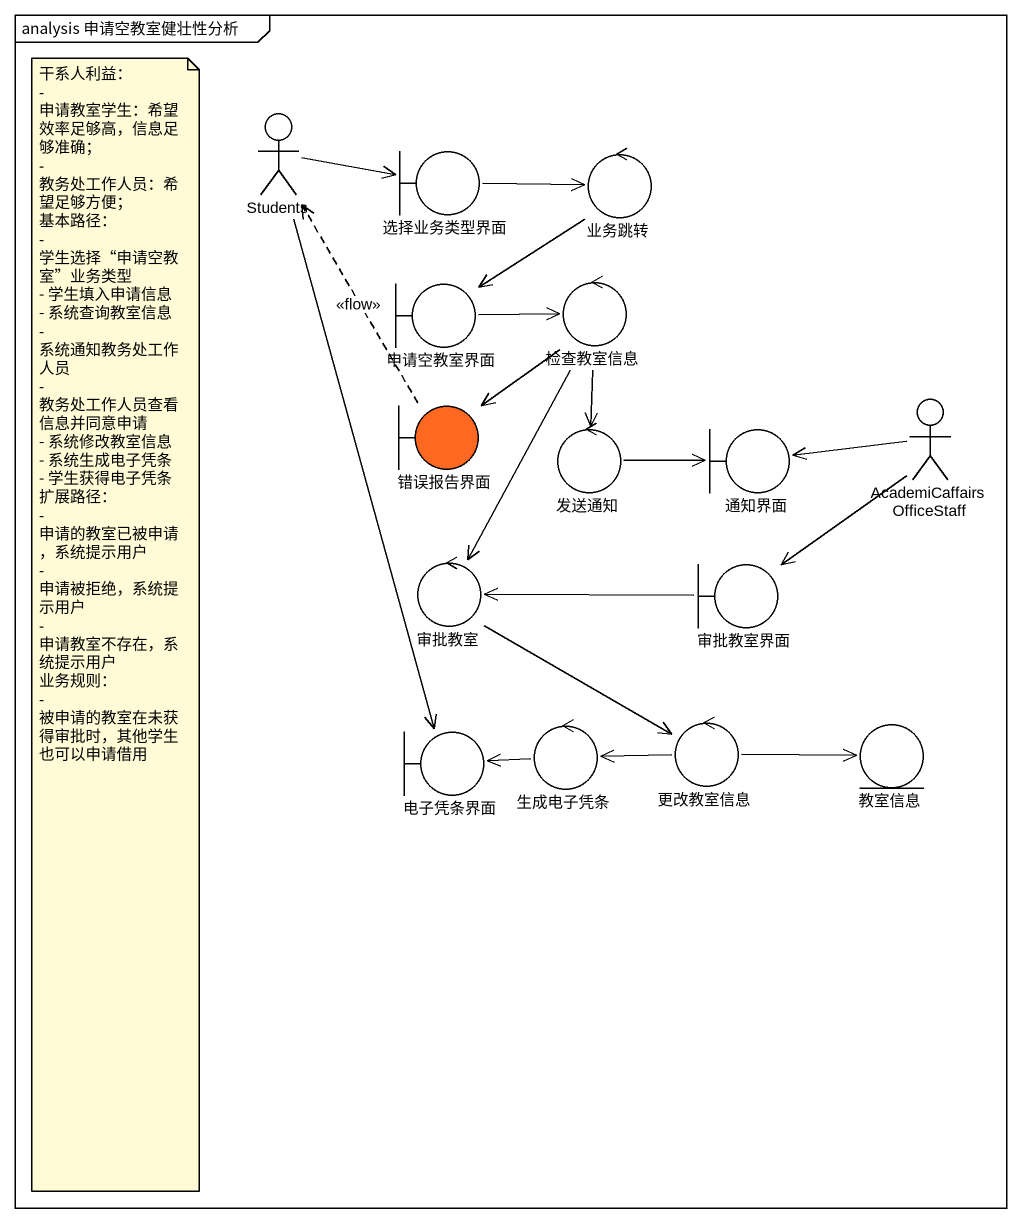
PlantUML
@startuml
mainframe analysis 申请空教室健壮性分析
actor Students
boundary 选择业务类型界面
control 业务跳转
boundary 申请空教室界面
control 检查教室信息
actor AcademiCaffairsOfficeStaff
boundary 错误报告界面 #FF6820
control 发送通知
boundary 通知界面
control 审批教室
boundary 审批教室界面
control 生成电子凭条
control 更改教室信息
entity 教室信息
boundary 电子凭条界面
Students -right-> 选择业务类型界面
Students --> 电子凭条界面
选择业务类型界面 -right-> 业务跳转
业务跳转 --> 申请空教室界面
申请空教室界面 -right-> 检查教室信息
检查教室信息 --> 错误报告界面
检查教室信息 --> 发送通知
检查教室信息 --> 审批教室
AcademiCaffairsOfficeStaff -left-> 通知界面
AcademiCaffairsOfficeStaff --> 审批教室界面
错误报告界面 .up.> Students : <<flow>>
发送通知 -right-> 通知界面
审批教室 --> 更改教室信息
审批教室界面 -left-> 审批教室
生成电子凭条 -left-> 电子凭条界面
更改教室信息 -left-> 生成电子凭条
更改教室信息 -right-> 教室信息
note as N1
  干系人利益：
  - 申请教室学生：希望效率足够高，信息足够准确；
  - 教务处工作人员：希望足够方便；
  基本路径：
  - 学生选择“申请空教室”业务类型
  - 学生填入申请信息
  - 系统查询教室信息
  - 系统通知教务处工作人员
  - 教务处工作人员查看信息并同意申请
  - 系统修改教室信息
  - 系统生成电子凭条
  - 学生获得电子凭条
  扩展路径：
  - 申请的教室已被申请，系统提示用户
  - 申请被拒绝，系统提示用户
  - 申请教室不存在，系统提示用户
  业务规则：
  - 被申请的教室在未获得审批时，其他学生也可以申请借用
end note
@enduml
